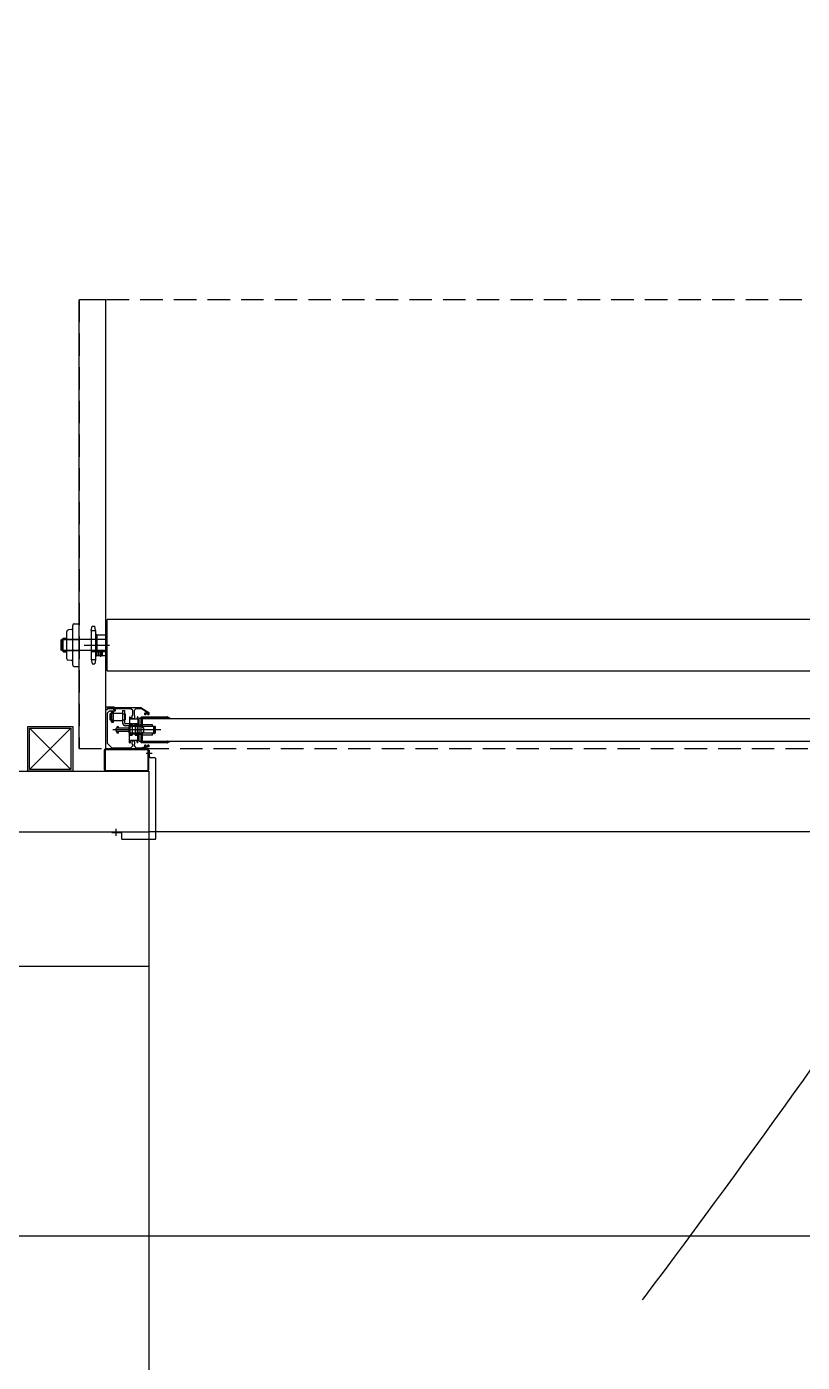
# Model space of a CAD drawing. Header units: millimetres. Extents: x 0 to 168200, y 0 to 118800.
# Drawn here: x 72627 to 74357, y 41283 to 44259 of the extents above; entities that cross this region are included whole.
import ezdxf

# ---------------------------------------------------------------- set-up
doc = ezdxf.new("R2010")
doc.units = ezdxf.units.MM
doc.header["$LTSCALE"] = 200
for name, pattern in [('CEN-GAUN', [32.2, 30, -1, 0.2, -1]), ('CENTER', [50.8, 31.75, -6.35, 6.35, -6.35]), ('DASHED2', [0.375, 0.25, -0.125]), ('HID', [2.3, 1.5, -0.8]), ('HIDDEN', [0.375, 0.25, -0.125])]:
    doc.linetypes.add(name, pattern=pattern)
doc.layers.add('BACK', color=8, linetype='Continuous')
doc.layers.add('CEN', color=1, linetype='CEN-GAUN')

# ---------------------------------------------------------------- blocks, each defined once
blk = doc.blocks.new('SQ-PIPE-100X100X4.5TP')
at = {"layer": 'BACK'}
for p, q in [((-96, 96), (-4, 4)), ((-4, 96), (-96, 4))]:
    blk.add_line(p, q, dxfattribs=at)
for points in [[(0, 100), (0, 0), (-100, 0), (-100, 100)], [(-4, 96), (-4, 4), (-96, 4), (-96, 96)]]:
    blk.add_lwpolyline(points, close=True, dxfattribs=at)
blk = doc.blocks.new('X-PIPE-1PL')
blk.add_blockref('SQ-PIPE-100X100X4.5TP', (31230, -43300))
blk = doc.blocks.new('디펜스도어')
at = {"layer": 'BACK', "transparency": 33554687}
for p, q in [((-1560.7, -928.3, -41.7), (-1560.7, 71.7, -41.7)), ((-1500.7, 71.7, -41.7), (-1560.7, 71.7, -41.7)), ((-1500.7, -928.3, -41.7), (-1500.7, 71.7, -41.7)), ((-1574.7, -742.1, -41.7), (-1574.7, -653.1, -41.7)), ((-1574.7, -660, -41.7), (-1574.7, -653.1, -41.7)), ((-1571.7, -650.1, -41.7), (-1560.7, -650.1, -41.7)), ((-1560.7, -745.1, -41.7), (-1560.7, -650.1, -41.7)), ((-1497.8, -754.8, -41.7), (-1497.8, -640.5, -41.7)), ((2687.9, -640.5, -41.7), (-1497.8, -640.5, -41.7)), ((-1596.4, -713.1, -41.7), (-1596.4, -682.1, -41.7)), ((-1596.4, -682.1, -41.7), (-1587.7, -682.1, -41.7)), ((-1587.7, -728.2, -41.7), (-1587.7, -667.1, -41.7)), ((-1577.3, -663, -41.7), (-1585.1, -664.1, -41.7)), ((-1533.8, -665.6, -41.7), (-1531.8, -655.6, -41.7)), ((-1533.8, -665.6, -41.7), (-1531.8, -655.6, -41.7)), ((-1533.8, -665.6, -41.7), (-1533.8, -729.7, -41.7)), ((-1533.8, -665.6, -41.7), (-1523.8, -665.6, -41.7)), ((-1531.8, -655.6, -41.7), (-1525.8, -655.6, -41.7)), ((-1523.8, -665.6, -41.7), (-1525.8, -655.6, -41.7)), ((-1523.8, -665.6, -41.7), (-1523.8, -729.7, -41.7)), ((-1520.8, -674.6, -41.7), (-1523.8, -671.6, -41.7)), ((-1520.8, -674.6, -41.7), (-1520.8, -720.6, -41.7)), ((-1520.8, -674.6, -41.7), (-1500.8, -674.6, -41.7)), ((-1500.8, -674.6, -41.7), (-1498.8, -676.6, -41.7)), ((-1500.8, -720.6, -41.7), (-1500.8, -674.6, -41.7)), ((-1498.8, -718.6, -41.7), (-1498.8, -676.6, -41.7)), ((-1600.5, -686.1, -41.7), (-1599.5, -685.1, -41.7)), ((-1600.5, -709.1, -41.7), (-1600.5, -686.1, -41.7)), ((-1599.5, -710.1, -41.7), (-1600.5, -709.1, -41.7)), ((-1497.8, -685.1, -41.7), (-1599.5, -685.1, -41.7)), ((-1599.5, -710.1, -41.7), (-1599.5, -685.1, -41.7)), ((-1497.8, -710.1, -41.7), (-1599.5, -710.1, -41.7)), ((-1596.4, -713.1, -41.7), (-1587.7, -713.1, -41.7)), ((-1577.3, -732.3, -41.7), (-1585.1, -731.2, -41.7)), ((-1533.8, -729.7, -41.7), (-1523.8, -729.7, -41.7)), ((-1533.8, -729.7, -41.7), (-1531.8, -739.6, -41.7)), ((-1533.8, -729.7, -41.7), (-1531.8, -739.6, -41.7)), ((-1531.8, -739.6, -41.7), (-1525.8, -739.6, -41.7)), ((-1523.8, -729.7, -41.7), (-1525.8, -739.6, -41.7)), ((-1520.8, -720.6, -41.7), (-1523.8, -723.6, -41.7)), ((-1520.8, -720.6, -41.7), (-1500.8, -720.6, -41.7)), ((-1500.8, -720.6, -41.7), (-1498.8, -718.6, -41.7)), ((-1571.7, -745.1, -41.7), (-1560.7, -745.1, -41.7)), ((-1497.8, -754.8, -41.7), (2687.9, -754.8, -41.7)), ((-1491.2, -850.6, -5), (-1490.7, -850.1, -5)), ((-1491.2, -864.6, -5), (-1491.2, -850.6, -5)), ((-1489.7, -850.1, -5), (-1490.7, -850.1, -5)), ((-1490.7, -865.1, -5), (-1490.7, -850.1, -5)), ((-1489.7, -851.1, -41.7), (-1489.7, -849.1, -41.7)), ((-1489.7, -849.1, -41.7), (-1488.7, -849.1, -41.7)), ((-1489.7, -865.1, -5), (-1489.7, -850.1, -5)), ((-1488.7, -851.1, -41.7), (-1489.7, -851.1, -41.7)), ((-1488.7, -849.1, -41.7), (-1488.7, -851.1, -41.7)), ((-1488.7, -869.3, -5), (-1488.7, -850.1, -5)), ((-1483.7, -850.1, -5), (-1488.7, -850.1, -5)), ((-1483.7, -849.6, -5), (-1464, -849.6, -5)), ((-1483.7, -865.6, -5), (-1483.7, -849.6, -5)), ((-1464, -843.6, -5), (-1459.5, -843.6, -5)), ((-1464, -843.6, -5), (-1464, -870.6, -5)), ((-1464, -850.6, -5), (-1458.5, -850.6, -5)), ((-1459.5, -843.6, -5), (-1459.5, -850.6, -5)), ((-1458.5, -850.6, -5), (-1458, -851.1, -5)), ((-1458.5, -864.6, -5), (-1458.5, -850.6, -5)), ((-1458, -851.1, -5), (-1458, -864.1, -5)), ((-1448, -857.8, -5), (-1447, -857.8, -5)), ((-1448, -857.8, -5), (-1447, -857.8, -5)), ((-1448, -857.8, -5), (-1448, -879.1, -5)), ((-1447, -857.8, -5), (-1446, -859.8, -5)), ((-1446, -859.8, -5), (-1446, -862.8, -5)), ((-1430.5, -857.8, -5), (-1431.5, -859.8, -5)), ((-1431.5, -859.8, -5), (-1431.5, -862.8, -5)), ((-1429.5, -857.8, -5), (-1430.5, -857.8, -5)), ((-1429.5, -857.8, -5), (-1429.5, -879.1, -5)), ((-1422, -861.6, -5), (-1426.5, -861.6, -5)), ((-1422, -861.6, -5), (-1426.5, -861.6, -5)), ((-1426.5, -911.6, -5), (-1426.5, -861.6, -5)), ((-1422, -886.5, -5), (-1422, -858.1, -5)), ((-1422, -911.6, -5), (-1422, -861.6, -5)), ((-1422, -911.6, -5), (-1422, -861.6, -5)), ((-1421.7, -857.8, -5), (-1364, -857.8, -5)), ((-1364, -859.8, -5), (-1420, -859.8, -5)), ((-1420, -859.8, -5), (-1420, -881.1, -5)), ((-1364, -861, -5), (-1364, -859.8, -5)), ((-1363.9, -857.9, -5), (-1359.2, -859.8, -5)), ((-1359.3, -861.3, -5), (-1363.7, -861.3, -5)), ((-1359, -860, -5), (-1359, -861, -5)), ((-1490.7, -865.1, -5), (-1491.2, -864.6, -5)), ((-1489.7, -865.1, -5), (-1490.7, -865.1, -5)), ((-1488.7, -864.1, -41.7), (-1489.7, -864.1, -41.7)), ((-1489.7, -864.1, -41.7), (-1489.7, -866.1, -41.7)), ((-1489.7, -866.1, -41.7), (-1488.7, -866.1, -41.7)), ((-1488.7, -866.1, -41.7), (-1488.7, -864.1, -41.7)), ((-1483.7, -865.1, -5), (-1488.7, -865.1, -5)), ((-1483.7, -865.6, -5), (-1464, -865.6, -5)), ((-1478, -889.6, -5), (-1478, -883.6, -5)), ((-1449.5, -882.6, -5), (-1477, -882.6, -5)), ((-1449.5, -890.6, -5), (-1477, -890.6, -5)), ((-1473, -879.6, -5), (-1476, -879.6, -5)), ((-1476, -882.6, -5), (-1476, -879.6, -5)), ((-1476, -893.6, -5), (-1476, -890.6, -5)), ((-1473, -882.6, -5), (-1473, -879.6, -5)), ((-1473, -893.6, -5), (-1473, -890.6, -5)), ((-1464, -864.6, -5), (-1458.5, -864.6, -5)), ((-1459.5, -864.6, -5), (-1459.5, -870.6, -5)), ((-1458.5, -864.6, -5), (-1458, -864.1, -5)), ((-1426.5, -873.1, -5), (-1457, -873.1, -5)), ((-1426.5, -877.6, -5), (-1457, -877.6, -5)), ((-1449, -893.6, -5), (-1449, -879.6, -5)), ((-1448, -879.1, -5), (-1448.5, -879.1, -5)), ((-1448, -874.6, -5), (-1442, -874.6, -5)), ((-1447, -878.1, -41.7), (-1448, -878.1, -41.7)), ((-1448, -878.1, -41.7), (-1448, -880.1, -41.7)), ((-1448, -880.1, -41.7), (-1447, -880.1, -41.7)), ((-1447, -874.6, -5), (-1447, -879.1, -5)), ((-1447, -880.1, -41.7), (-1447, -878.1, -41.7)), ((-1432, -879.1, -5), (-1447, -879.1, -5)), ((-1432, -879.1, -5), (-1447, -879.1, -5)), ((-1431.5, -862.8, -5), (-1446, -862.8, -5)), ((-1442, -877, -5), (-1442, -874.6, -5)), ((-1437, -877, -5), (-1442, -877, -5)), ((-1429.5, -874.6, -5), (-1435.5, -874.6, -5)), ((-1435.5, -877, -5), (-1435.5, -874.6, -5)), ((-1394, -879.1, -5), (-1431, -879.1, -5)), ((-1430.5, -874.6, -5), (-1430.5, -879.1, -5)), ((-1430.5, -880.1, -41.7), (-1430.5, -878.1, -41.7)), ((-1430.5, -878.1, -41.7), (-1429.5, -878.1, -41.7)), ((-1429.5, -880.1, -41.7), (-1430.5, -880.1, -41.7)), ((-1429.5, -878.1, -41.7), (-1429.5, -880.1, -41.7)), ((-1428.5, -879.1, -5), (-1428.5, -877.1, -5)), ((-1397, -879, -5), (-1428.5, -879, -5)), ((-1422, -876.1, -5), (-1427.5, -876.1, -5)), ((-1426, -879, -5), (-1426, -879.1, -5)), ((-1398, -875.1, -5), (-1422, -875.1, -5)), ((-1421.9, -886.6, -5), (-1422, -886.5, -5)), ((-1422, -915.3, -5), (-1422, -886.6, -5)), ((-1422, -886.6, -5), (-1421.9, -886.6, -5)), ((-1420, -881.1, -5), (-1417, -881.1, -5)), ((-1417, -892.1, -5), (-1420, -892.1, -5)), ((-1420, -892.1, -5), (-1420, -913.3, -5)), ((-1417, -881.1, -5), (-1417, -892.1, -5)), ((-1397, -879.1, -5), (-1397, -876.1, -5)), ((-1394, -880.1, -41.7), (-1394, -878.1, -41.7)), ((-1394, -878.1, -41.7), (-1393, -878.1, -41.7)), ((-1394, -894.1, -5), (-1394, -879.1, -5)), ((-1393, -880.1, -41.7), (-1394, -880.1, -41.7)), ((-1393, -878.1, -41.7), (-1393, -880.1, -41.7)), ((-1393, -894.1, -5), (-1393, -879.1, -5)), ((-1391, -879.1, -5), (-1393, -879.1, -5)), ((-1391, -879.1, -5), (-1391, -894.1, -5)), ((-1390, -880.1, -5), (-1391, -879.1, -5)), ((-1390, -893.1, -5), (-1390, -880.1, -5)), ((-1473, -893.6, -5), (-1476, -893.6, -5)), ((-1448, -894.1, -5), (-1448.5, -894.1, -5)), ((-1448, -893.1, -41.7), (-1447, -893.1, -41.7)), ((-1448, -895.1, -41.7), (-1448, -893.1, -41.7)), ((-1448, -915.3, -5), (-1448, -894.1, -5)), ((-1447, -895.1, -41.7), (-1448, -895.1, -41.7)), ((-1448, -898.6, -5), (-1442, -898.6, -5)), ((-1448, -915.3, -5), (-1447, -915.3, -5)), ((-1448, -915.3, -5), (-1447, -915.3, -5)), ((-1447, -893.1, -41.7), (-1447, -895.1, -41.7)), ((-1447, -898.6, -5), (-1447, -894.1, -5)), ((-1432, -894.1, -5), (-1447, -894.1, -5)), ((-1447, -915.3, -5), (-1446, -913.3, -5)), ((-1446, -913.3, -5), (-1446, -910.3, -5)), ((-1431.5, -910.3, -5), (-1446, -910.3, -5)), ((-1442, -896.2, -5), (-1442, -898.6, -5)), ((-1437, -896.2, -5), (-1442, -896.2, -5)), ((-1435.5, -896.2, -5), (-1435.5, -898.6, -5)), ((-1429.5, -898.6, -5), (-1435.5, -898.6, -5)), ((-1431.5, -913.3, -5), (-1431.5, -910.3, -5)), ((-1430.5, -915.3, -5), (-1431.5, -913.3, -5)), ((-1394, -894.1, -5), (-1431, -894.1, -5)), ((-1429.5, -893.1, -41.7), (-1430.5, -893.1, -41.7)), ((-1430.5, -893.1, -41.7), (-1430.5, -895.1, -41.7)), ((-1430.5, -898.6, -5), (-1430.5, -894.1, -5)), ((-1430.5, -895.1, -41.7), (-1429.5, -895.1, -41.7)), ((-1429.5, -915.3, -5), (-1430.5, -915.3, -5)), ((-1429.5, -895.1, -41.7), (-1429.5, -893.1, -41.7)), ((-1429.5, -915.3, -5), (-1429.5, -894.1, -5)), ((-1428.5, -896.1, -5), (-1428.5, -894.1, -5)), ((-1397, -894.2, -5), (-1428.5, -894.2, -5)), ((-1422, -897.1, -5), (-1427.5, -897.1, -5)), ((-1426.5, -911.6, -5), (-1422, -911.6, -5)), ((-1426.5, -911.6, -5), (-1422, -911.6, -5)), ((-1426, -894.1, -5), (-1426, -894.2, -5)), ((-1398, -898.1, -5), (-1422, -898.1, -5)), ((-1364, -915.3, -5), (-1421.7, -915.3, -5)), ((-1420, -913.3, -5), (-1364, -913.3, -5)), ((-1397, -897.1, -5), (-1397, -894.1, -5)), ((-1393, -893.1, -41.7), (-1394, -893.1, -41.7)), ((-1394, -893.1, -41.7), (-1394, -895.1, -41.7)), ((-1394, -895.1, -41.7), (-1393, -895.1, -41.7)), ((-1393, -895.1, -41.7), (-1393, -893.1, -41.7)), ((-1391, -894.1, -5), (-1393, -894.1, -5)), ((-1391, -894.1, -5), (-1390, -893.1, -5)), ((-1364, -913.3, -5), (-1364, -912.1, -5)), ((-1359.2, -913.4, -5), (-1363.9, -915.3, -5)), ((-1363.7, -911.8, -5), (-1359.3, -911.8, -5)), ((-1359, -912.1, -5), (-1359, -913.1, -5)), ((-1504.9, -932.8, -41.7), (-1504.9, -974.8, -41.7)), ((-1502.9, -932.8, -41.7), (-1502.9, -974.8, -41.7)), ((-1408.9, -928.8, -41.7), (-1500.9, -928.8, -41.7)), ((-1408.9, -930.8, -41.7), (-1500.9, -930.8, -41.7)), ((-1397.6, -939.4, -41.7), (-1411.3, -939.4, -41.7)), ((-1406.9, -974.8, -41.7), (-1406.9, -932.8, -41.7)), ((-1404.9, -974.8, -41.7), (-1404.9, -932.8, -41.7)), ((-1403.8, -946.7, -41.7), (-1403.8, -932.1, -41.7)), ((-1391.7, -948.7, -41.7), (-1401.8, -948.7, -41.7)), ((-1389.7, -1128.4, -41.7), (-1389.7, -950.7, -41.7)), ((-1500.9, -976.8, -41.7), (-1408.9, -976.8, -41.7)), ((-1500.9, -978.8, -41.7), (-1408.9, -978.8, -41.7)), ((-1487.4, -1114.9, -41.7), (-1468.3, -1114.9, -41.7)), ((-1477.8, -1122.4, -41.7), (-1477.8, -1107.1, -41.7)), ((-1466.3, -1116.9, -41.7), (-1466.3, -1128.4, -41.7)), ((-1464.3, -1130.4, -41.7), (-1391.7, -1130.4, -41.7))]:
    blk.add_line(p, q, dxfattribs=at)
at = {"layer": 'BACK', "linetype": 'DASHED2'}
for p, q in [((2750.8, 71.7, -41.7), (-1560.7, 71.7, -41.7)), ((-1560.7, 71.7, -41.7), (-1560.7, -928.3, -41.7)), ((-1560.7, -928.3, -41.7), (2750.8, -928.3, -41.7))]:
    blk.add_line(p, q, dxfattribs=at)
at = {"layer": 'BACK', "linetype": 'HIDDEN', "transparency": 33554687}
for p, q in [((-1596.4, -685.1, -41.7), (-1560.7, -685.1, -41.7)), ((-1596.4, -710.1, -41.7), (-1560.7, -710.1, -41.7)), ((-1498.8, -685.1, -41.7), (-1533.8, -685.1, -41.7)), ((-1498.8, -710.1, -41.7), (-1533.8, -710.1, -41.7)), ((-1498.8, -713.1, -41.7), (-1533.8, -713.1, -41.7)), ((-1516.4, -720.6, -41.7), (-1516.4, -713.1, -41.7)), ((-1515.7, -720.6, -41.7), (-1515.7, -713.1, -41.7)), ((-1509.1, -720.6, -41.7), (-1509.1, -713.1, -41.7)), ((-1508.4, -720.6, -41.7), (-1508.4, -713.1, -41.7))]:
    blk.add_line(p, q, dxfattribs=at)
at = {"layer": 'BACK', "linetype": 'CENTER', "ltscale": 0.5, "transparency": 33554687}
blk.add_line((-1549.7, -697.6, -41.7), (-1493, -697.6, -41.7), dxfattribs=at)
at = {"layer": 'BACK', "linetype": 'CENTER', "transparency": 33554687}
for p, q in [((-1512.4, -723.6, -41.7), (-1512.4, -708.9, -41.7)), ((-1378.8, -886.6, -5), (-1485.6, -886.6, -5))]:
    blk.add_line(p, q, dxfattribs=at)
at = {"layer": 'BACK', "linetype": 'Continuous', "transparency": 33554687}
for p, q in [((-1500.7, -840.8, -41.7), (-1500.7, -836.1, -41.7)), ((-1500.7, -860.7, -41.7), (-1500.7, -841.6, -41.7)), ((-1500.5, -860.9, -41.7), (-1500.7, -860.7, -41.7)), ((-1500.7, -861.1, -41.7), (-1500.5, -860.9, -41.7)), ((-1500.7, -905.7, -41.7), (-1500.7, -861.1, -41.7)), ((-1497.5, -841.1, -41.7), (-1500.4, -841.1, -41.7)), ((-1500.2, -835.6, -41.7), (-1491.1, -835.6, -41.7)), ((-1500.2, -841.1, -41.7), (-1497.3, -841.1, -41.7)), ((-1498.2, -849.7, -41.7), (-1498.2, -916.2, -41.7)), ((-1493.3, -844.7, -41.7), (-1498.1, -849.5, -41.7)), ((-1497.2, -838.9, -41.7), (-1497.2, -840.8, -41.7)), ((-1497, -840.8, -41.7), (-1497, -839.4, -41.7)), ((-1483, -838.6, -41.7), (-1496.9, -838.6, -41.7)), ((-1496.7, -839.1, -41.7), (-1491.1, -839.1, -41.7)), ((-1480.3, -844.6, -41.7), (-1493.1, -844.6, -41.7)), ((-1491.1, -835.6, -41.7), (-1490.9, -835.8, -41.7)), ((-1491.1, -839.1, -41.7), (-1490.9, -839.3, -41.7)), ((-1490.9, -835.8, -41.7), (-1490.7, -835.6, -41.7)), ((-1490.9, -839.3, -41.7), (-1490.7, -839.1, -41.7)), ((-1490.7, -835.6, -41.7), (-1483, -835.6, -41.7)), ((-1490.7, -839.1, -41.7), (-1483.2, -839.1, -41.7)), ((-1483.2, -839.1, -41.7), (-1483.2, -842.1, -41.7)), ((-1483.2, -842.1, -41.7), (-1480, -842.1, -41.7)), ((-1483, -835.6, -41.7), (-1481.1, -836.5, -41.7)), ((-1483, -842.1, -41.7), (-1483, -838.6, -41.7)), ((-1480, -842.1, -41.7), (-1483, -842.1, -41.7)), ((-1480.9, -836.6, -41.7), (-1466.1, -836.6, -41.7)), ((-1445, -839.6, -41.7), (-1480, -839.6, -41.7)), ((-1480, -839.6, -41.7), (-1480, -842.1, -41.7)), ((-1480, -842.1, -41.7), (-1480, -844.3, -41.7)), ((-1466.1, -836.6, -41.7), (-1465.4, -837.1, -41.7)), ((-1465.4, -837.1, -41.7), (-1436.9, -837.1, -41.7)), ((-1441, -843.6, -41.7), (-1445, -839.6, -41.7)), ((-1442, -854.8, -41.7), (-1441, -853.8, -41.7)), ((-1442, -860.8, -41.7), (-1442, -854.8, -41.7)), ((-1441, -853.8, -41.7), (-1441, -843.6, -41.7)), ((-1438, -861.8, -41.7), (-1441, -861.8, -41.7)), ((-1434, -839.6, -41.7), (-1438, -843.6, -41.7)), ((-1438, -843.6, -41.7), (-1438, -853.8, -41.7)), ((-1438, -853.8, -41.7), (-1437, -854.8, -41.7)), ((-1437, -854.8, -41.7), (-1437, -860.8, -41.7)), ((-1436.9, -837.1, -41.7), (-1436.1, -836.6, -41.7)), ((-1436.1, -836.6, -41.7), (-1423.1, -836.6, -41.7)), ((-1422.1, -839.6, -41.7), (-1434, -839.6, -41.7)), ((-1422.9, -836.7, -41.7), (-1405.2, -847.6, -41.7)), ((-1408.7, -847.7, -41.7), (-1421.8, -839.7, -41.7)), ((-1414.4, -852.3, -41.7), (-1414.4, -849.1, -41.7)), ((-1413.9, -848.6, -41.7), (-1409, -848.6, -41.7)), ((-1411.9, -852.8, -41.7), (-1413.9, -852.8, -41.7)), ((-1413.2, -850.3, -41.7), (-1413.2, -851.5, -41.7)), ((-1406.3, -850.1, -41.7), (-1413, -850.1, -41.7)), ((-1413, -851.7, -41.7), (-1411.9, -851.7, -41.7)), ((-1411.7, -851.9, -41.7), (-1411.7, -852.6, -41.7)), ((-1407.6, -852.6, -41.7), (-1407.6, -851.9, -41.7)), ((-1407.4, -851.7, -41.7), (-1406.3, -851.7, -41.7)), ((-1405.4, -852.8, -41.7), (-1407.4, -852.8, -41.7)), ((-1406.1, -851.5, -41.7), (-1406.1, -850.3, -41.7)), ((-1404.9, -848, -41.7), (-1404.9, -852.3, -41.7)), ((-1500.5, -905.9, -41.7), (-1500.7, -905.7, -41.7)), ((-1500.7, -906.1, -41.7), (-1500.5, -905.9, -41.7)), ((-1500.7, -928.3, -41.7), (-1500.7, -906.1, -41.7)), ((-1498.1, -916.4, -41.7), (-1488.3, -926.2, -41.7)), ((-1442, -918.3, -41.7), (-1442, -912.3, -41.7)), ((-1441, -919.3, -41.7), (-1442, -918.3, -41.7)), ((-1441, -911.3, -41.7), (-1438, -911.3, -41.7)), ((-1441, -922.3, -41.7), (-1441, -919.3, -41.7)), ((-1437, -918.3, -41.7), (-1438, -919.3, -41.7)), ((-1438, -919.3, -41.7), (-1438, -922.3, -41.7)), ((-1437, -912.3, -41.7), (-1437, -918.3, -41.7)), ((-1414.4, -924.1, -41.7), (-1414.4, -920.8, -41.7)), ((-1413.9, -920.3, -41.7), (-1411.9, -920.3, -41.7)), ((-1413.2, -921.7, -41.7), (-1413.2, -922.8, -41.7)), ((-1411.9, -921.5, -41.7), (-1413, -921.5, -41.7)), ((-1411.7, -920.5, -41.7), (-1411.7, -921.3, -41.7)), ((-1407.6, -921.3, -41.7), (-1407.6, -920.5, -41.7)), ((-1407.4, -920.3, -41.7), (-1405.4, -920.3, -41.7)), ((-1406.3, -921.5, -41.7), (-1407.4, -921.5, -41.7)), ((-1406.1, -922.8, -41.7), (-1406.1, -921.7, -41.7)), ((-1404.9, -920.8, -41.7), (-1404.9, -924.1, -41.7)), ((-1422.2, -928.8, -41.7), (-1500.2, -928.8, -41.7)), ((-1488.1, -926.3, -41.7), (-1445, -926.3, -41.7)), ((-1445, -926.3, -41.7), (-1441, -922.3, -41.7)), ((-1438, -922.3, -41.7), (-1434, -926.3, -41.7)), ((-1434, -926.3, -41.7), (-1422.5, -926.3, -41.7)), ((-1422.5, -926.3, -41.7), (-1414.6, -924.4, -41.7)), ((-1405.3, -924.6, -41.7), (-1422.2, -928.8, -41.7)), ((-1413, -923, -41.7), (-1406.3, -923, -41.7))]:
    blk.add_line(p, q, dxfattribs=at)
at = {"layer": 'BACK'}
for p, q in [((-1488.7, -845.9, -5), (-1488.7, -869.3, -5)), ((-1488.7, -846.5, -5), (-1488.7, -845.9, -5)), ((-1488.7, -849.8, -5), (-1488.7, -849.2, -5)), ((-1488.5, -846.7, -5), (-1486.9, -846.7, -5)), ((-1488.5, -849, -5), (-1486.9, -849, -5)), ((-1488.4, -845.6, -5), (-1484, -845.6, -5)), ((-1484, -850.1, -5), (-1488.4, -850.1, -5)), ((-1485.5, -846.7, -5), (-1483.9, -846.7, -5)), ((-1485.5, -849, -5), (-1483.9, -849, -5)), ((-1483.7, -869.3, -5), (-1483.7, -845.9, -5)), ((-1483.7, -845.9, -5), (-1483.7, -846.5, -5)), ((-1483.7, -849.2, -5), (-1483.7, -849.8, -5)), ((-1488.7, -865.4, -5), (-1488.7, -866, -5)), ((-1488.7, -868.7, -5), (-1488.7, -869.3, -5)), ((-1488.5, -866.2, -5), (-1486.9, -866.2, -5)), ((-1488.5, -868.5, -5), (-1486.9, -868.5, -5)), ((-1484, -865.1, -5), (-1488.4, -865.1, -5)), ((-1488.4, -869.6, -5), (-1484, -869.6, -5)), ((-1485.5, -866.2, -5), (-1483.9, -866.2, -5)), ((-1485.5, -868.5, -5), (-1483.9, -868.5, -5)), ((-1483.7, -866, -5), (-1483.7, -865.4, -5)), ((-1483.7, -869.3, -5), (-1483.7, -868.7, -5)), ((-1447, -898.3, -5), (-1447, -874.9, -5)), ((-1447, -874.9, -5), (-1447, -875.5, -5)), ((-1447, -878.2, -5), (-1447, -878.8, -5)), ((-1445.2, -875.7, -5), (-1446.8, -875.7, -5)), ((-1445.2, -878, -5), (-1446.8, -878, -5)), ((-1442.3, -874.6, -5), (-1446.7, -874.6, -5)), ((-1446.7, -879.1, -5), (-1442.3, -879.1, -5)), ((-1442.2, -875.7, -5), (-1443.8, -875.7, -5)), ((-1442.2, -878, -5), (-1443.8, -878, -5)), ((-1442, -874.9, -5), (-1442, -898.3, -5)), ((-1442, -875.5, -5), (-1442, -874.9, -5)), ((-1442, -878.8, -5), (-1442, -878.2, -5)), ((-1435.5, -874.9, -5), (-1435.5, -898.3, -5)), ((-1435.5, -875.5, -5), (-1435.5, -874.9, -5)), ((-1435.5, -878.8, -5), (-1435.5, -878.2, -5)), ((-1435.3, -875.7, -5), (-1433.7, -875.7, -5)), ((-1435.3, -878, -5), (-1433.7, -878, -5)), ((-1435.2, -874.6, -5), (-1430.8, -874.6, -5)), ((-1430.8, -879.1, -5), (-1435.2, -879.1, -5)), ((-1432.3, -875.7, -5), (-1430.7, -875.7, -5)), ((-1432.3, -878, -5), (-1430.7, -878, -5)), ((-1430.5, -898.3, -5), (-1430.5, -874.9, -5)), ((-1430.5, -874.9, -5), (-1430.5, -875.5, -5)), ((-1430.5, -878.2, -5), (-1430.5, -878.8, -5)), ((-1447, -895, -5), (-1447, -894.4, -5)), ((-1447, -898.3, -5), (-1447, -897.7, -5)), ((-1445.2, -895.2, -5), (-1446.8, -895.2, -5)), ((-1445.2, -897.5, -5), (-1446.8, -897.5, -5)), ((-1446.7, -894.1, -5), (-1442.3, -894.1, -5)), ((-1442.3, -898.6, -5), (-1446.7, -898.6, -5)), ((-1442.2, -895.2, -5), (-1443.8, -895.2, -5)), ((-1442.2, -897.5, -5), (-1443.8, -897.5, -5)), ((-1442, -894.4, -5), (-1442, -895, -5)), ((-1442, -897.7, -5), (-1442, -898.3, -5)), ((-1435.5, -894.4, -5), (-1435.5, -895, -5)), ((-1435.5, -897.7, -5), (-1435.5, -898.3, -5)), ((-1435.3, -895.2, -5), (-1433.7, -895.2, -5)), ((-1435.3, -897.5, -5), (-1433.7, -897.5, -5)), ((-1430.8, -894.1, -5), (-1435.2, -894.1, -5)), ((-1435.2, -898.6, -5), (-1430.8, -898.6, -5)), ((-1432.3, -895.2, -5), (-1430.7, -895.2, -5)), ((-1432.3, -897.5, -5), (-1430.7, -897.5, -5)), ((-1430.5, -895, -5), (-1430.5, -894.4, -5)), ((-1430.5, -898.3, -5), (-1430.5, -897.7, -5))]:
    blk.add_line(p, q, dxfattribs=at)
at = {"layer": 'BACK', "ltscale": 2, "transparency": 33554687}
for p, q in [((-1420, -861.4, -5), (2610.1, -861.4, 5)), ((-1420, -911.8, 9.6), (2610.1, -911.8, 5))]:
    blk.add_line(p, q, dxfattribs=at)
at = {"layer": 'BACK'}
for centre in [(-1486.2, -847.8, -5), (-1486.2, -867.3, -5), (-1444.5, -876.8, -5), (-1433, -876.8, -5), (-1444.5, -896.3, -5), (-1433, -896.3, -5)]:
    blk.add_circle(centre, 1.37, dxfattribs=at)
at = {"layer": 'BACK', "transparency": 33554687}
for centre, radius, start, end in [((-1571.7, -653.1, -41.7), 3, 90, 180), ((-1584.7, -667.1, -41.7), 3, 98.1405, 180), ((-1577.7, -660, -41.7), 3, 278.1405, 0), ((-1584.7, -728.2, -41.7), 3, 180, 261.8595), ((-1577.7, -735.2, -41.7), 3, 0, 81.8595), ((-1571.7, -742.1, -41.7), 3, 180, 270), ((-1421.7, -858.1, -5), 0.3, 90, 180), ((-1364, -858.1, -5), 0.3, 68.1986, 90), ((-1363.7, -861, -5), 0.3, 180, 270), ((-1359.3, -861, -5), 0.3, 270, 360), ((-1359.3, -860, -5), 0.3, 0, 68.1986), ((-1477, -883.6, -5), 1, 90, 180), ((-1477, -889.6, -5), 1, 180, 270), ((-1457, -870.6, -5), 7, 180, 270), ((-1457, -870.6, -5), 2.5, 180, 270), ((-1449.5, -882.1, -5), 0.5, 270, 0), ((-1449.5, -891.1, -5), 0.5, 0, 90), ((-1448.5, -879.6, -5), 0.5, 90, 180), ((-1427.5, -877.1, -5), 1, 90, 180), ((-1398, -876.1, -5), 1, 0, 90), ((-1448.5, -893.6, -5), 0.5, 180, 270), ((-1427.5, -896.1, -5), 1, 180, 270), ((-1421.7, -915, -5), 0.3, 180, 270), ((-1398, -897.1, -5), 1, 270, 0), ((-1363.7, -912.1, -5), 0.3, 90, 180), ((-1364, -915, -5), 0.3, 270, 291.8014), ((-1359.3, -912.1, -5), 0.3, 0, 90), ((-1359.3, -913.1, -5), 0.3, 291.8014, 360), ((-1500.9, -932.8, -41.7), 4, 90, 180), ((-1500.9, -932.8, -41.7), 2, 90, 180), ((-1408.9, -932.8, -41.7), 4, 0, 90), ((-1408.9, -932.8, -41.7), 2, 0, 90), ((-1401.8, -946.7, -41.7), 2, 180, 270), ((-1391.7, -950.7, -41.7), 2, 0, 90), ((-1500.9, -974.8, -41.7), 4, 180, 270), ((-1500.9, -974.8, -41.7), 2, 180, 270), ((-1408.9, -974.8, -41.7), 2, 270, 0), ((-1408.9, -974.8, -41.7), 4, 270, 0), ((-1468.3, -1116.9, -41.7), 2, 0, 90), ((-1464.3, -1128.4, -41.7), 2, 180, 270), ((-1391.7, -1128.4, -41.7), 2, 270, 0)]:
    blk.add_arc(centre, radius, start, end, dxfattribs=at)
at = {"layer": 'BACK', "linetype": 'Continuous', "transparency": 33554687}
for centre, radius, start, end in [((-1500.2, -836.1, -41.7), 0.5, 90, 180), ((-1500.4, -840.8, -41.7), 0.3, 180, 270), ((-1500.2, -841.6, -41.7), 0.5, 90, 180), ((-1497.9, -849.7, -41.7), 0.3, 135, 180), ((-1497.5, -840.8, -41.7), 0.3, 270, 0), ((-1497.3, -840.8, -41.7), 0.3, 270, 360), ((-1496.9, -838.9, -41.7), 0.3, 90, 180), ((-1496.7, -839.4, -41.7), 0.3, 90, 180), ((-1493.1, -844.9, -41.7), 0.3, 90, 135), ((-1480.9, -836.1, -41.7), 0.5, 243.4349, 270), ((-1480.3, -844.3, -41.7), 0.3, 270, 360), ((-1441, -860.8, -41.7), 1, 180, 270), ((-1438, -860.8, -41.7), 1, 270, 0), ((-1423.1, -837.1, -41.7), 0.5, 58.3648, 90), ((-1422.1, -840.1, -41.7), 0.5, 58.3648, 90), ((-1413.9, -849.1, -41.7), 0.5, 90, 180), ((-1413.9, -852.3, -41.7), 0.5, 180, 270), ((-1413, -850.3, -41.7), 0.2, 90, 179.75), ((-1413, -851.5, -41.7), 0.2, 179.75, 270), ((-1411.9, -851.9, -41.7), 0.2, 360, 90), ((-1411.9, -852.6, -41.7), 0.2, 270, 0), ((-1409, -848.1, -41.7), 0.5, 270, 58.3648), ((-1407.4, -851.9, -41.7), 0.2, 90, 180), ((-1407.4, -852.6, -41.7), 0.2, 180, 270), ((-1406.3, -850.3, -41.7), 0.2, 360, 90), ((-1406.3, -851.5, -41.7), 0.2, 270, 0.25), ((-1405.4, -852.3, -41.7), 0.5, 270, 360), ((-1405.4, -848, -41.7), 0.5, 0, 58.3648), ((-1497.9, -916.2, -41.7), 0.3, 180, 225), ((-1441, -912.3, -41.7), 1, 90, 180), ((-1438, -912.3, -41.7), 1, 0, 90), ((-1413.9, -920.8, -41.7), 0.5, 90, 180), ((-1413, -921.7, -41.7), 0.2, 90, 180), ((-1411.9, -920.5, -41.7), 0.2, 360, 90), ((-1411.9, -921.3, -41.7), 0.2, 270, 0), ((-1407.4, -920.5, -41.7), 0.2, 90, 180), ((-1407.4, -921.3, -41.7), 0.2, 180, 270), ((-1406.3, -921.7, -41.7), 0.2, 359.75, 90), ((-1405.4, -920.8, -41.7), 0.5, 0, 90), ((-1500.2, -928.3, -41.7), 0.5, 180, 270), ((-1488.1, -926, -41.7), 0.3, 225, 270), ((-1414.7, -924.1, -41.7), 0.3, 284.0362, 360), ((-1413, -922.8, -41.7), 0.2, 180, 270), ((-1406.3, -922.8, -41.7), 0.2, 270, 0), ((-1405.4, -924.1, -41.7), 0.5, 284.0362, 360)]:
    blk.add_arc(centre, radius, start, end, dxfattribs=at)
at = {"layer": 'BACK'}
for centre, radius, start, end in [((-1488.4, -845.9, -5), 0.3, 90, 180), ((-1488.5, -846.5, -5), 0.2, 180, 270), ((-1488.5, -849.2, -5), 0.2, 90, 180), ((-1488.4, -849.8, -5), 0.3, 180, 270), ((-1484, -845.9, -5), 0.3, 0, 90), ((-1484, -849.8, -5), 0.3, 270, 0), ((-1483.9, -846.5, -5), 0.2, 270, 0), ((-1483.9, -849.2, -5), 0.2, 0, 90), ((-1488.4, -865.4, -5), 0.3, 90, 180), ((-1488.5, -866, -5), 0.2, 180, 270), ((-1488.5, -868.7, -5), 0.2, 90, 180), ((-1488.4, -869.3, -5), 0.3, 180, 270), ((-1484, -865.4, -5), 0.3, 0, 90), ((-1484, -869.3, -5), 0.3, 270, 0), ((-1483.9, -866, -5), 0.2, 270, 0), ((-1483.9, -868.7, -5), 0.2, 0, 90), ((-1446.7, -874.9, -5), 0.3, 90, 180), ((-1446.8, -875.5, -5), 0.2, 180, 270), ((-1446.8, -878.2, -5), 0.2, 90, 180), ((-1446.7, -878.8, -5), 0.3, 180, 270), ((-1442.3, -874.9, -5), 0.3, 0, 90), ((-1442.3, -878.8, -5), 0.3, 270, 0), ((-1442.2, -875.5, -5), 0.2, 270, 0), ((-1442.2, -878.2, -5), 0.2, 0, 90), ((-1435.2, -874.9, -5), 0.3, 90, 180), ((-1435.3, -875.5, -5), 0.2, 180, 270), ((-1435.3, -878.2, -5), 0.2, 90, 180), ((-1435.2, -878.8, -5), 0.3, 180, 270), ((-1430.8, -874.9, -5), 0.3, 0, 90), ((-1430.8, -878.8, -5), 0.3, 270, 0), ((-1430.7, -875.5, -5), 0.2, 270, 0), ((-1430.7, -878.2, -5), 0.2, 0, 90), ((-1446.7, -894.4, -5), 0.3, 90, 180), ((-1446.8, -895, -5), 0.2, 180, 270), ((-1446.8, -897.7, -5), 0.2, 90, 180), ((-1446.7, -898.3, -5), 0.3, 180, 270), ((-1442.3, -894.4, -5), 0.3, 0, 90), ((-1442.3, -898.3, -5), 0.3, 270, 0), ((-1442.2, -895, -5), 0.2, 270, 0), ((-1442.2, -897.7, -5), 0.2, 0, 90), ((-1435.2, -894.4, -5), 0.3, 90, 180), ((-1435.3, -895, -5), 0.2, 180, 270), ((-1435.3, -897.7, -5), 0.2, 90, 180), ((-1435.2, -898.3, -5), 0.3, 180, 270), ((-1430.8, -894.4, -5), 0.3, 0, 90), ((-1430.8, -898.3, -5), 0.3, 270, 0), ((-1430.7, -895, -5), 0.2, 270, 0), ((-1430.7, -897.7, -5), 0.2, 0, 90)]:
    blk.add_arc(centre, radius, start, end, dxfattribs=at)

msp = doc.modelspace()

# ---------------------------------------------------------------- linework, layer by layer
at = {"layer": 'BACK'}
for p, q in [((69500, 42600), (72900, 42600)), ((72000, 42600), (72900, 42600)), ((69500, 42465), (72900, 42465))]:
    msp.add_line(p, q, dxfattribs=at)
msp.add_lwpolyline([(72900, 42600), (72900, 42465)], dxfattribs=at)
for points in [[(52900, 42465.2), (72900, 42465.2), (72900, 42165.2), (52900, 42165.2)], [(72900, 38765), (76900, 38765), (76900, 42465), (72900, 42465)]]:
    msp.add_lwpolyline(points, close=True, dxfattribs=at)
at = {"layer": 'BACK', "ltscale": 2}
msp.add_lwpolyline([(72400, 42465), (72400, 41565), (77400, 41565), (77400, 42465)], dxfattribs=at)
at = {"layer": 'CEN', "linetype": 'HID', "ltscale": 3}
for centre in [(53992.6, 56415), (78654.2, 42752.8)]:
    msp.add_circle(centre, 25000, dxfattribs=at)

# ---------------------------------------------------------------- block references
at = {"layer": 'BACK'}
for name, p in [('X-PIPE-1PL', (41500, 85900)), ('디펜스도어', (74305, 43578.8, 41.7))]:
    msp.add_blockref(name, p, dxfattribs=at)

doc.saveas('drawing.dxf')
